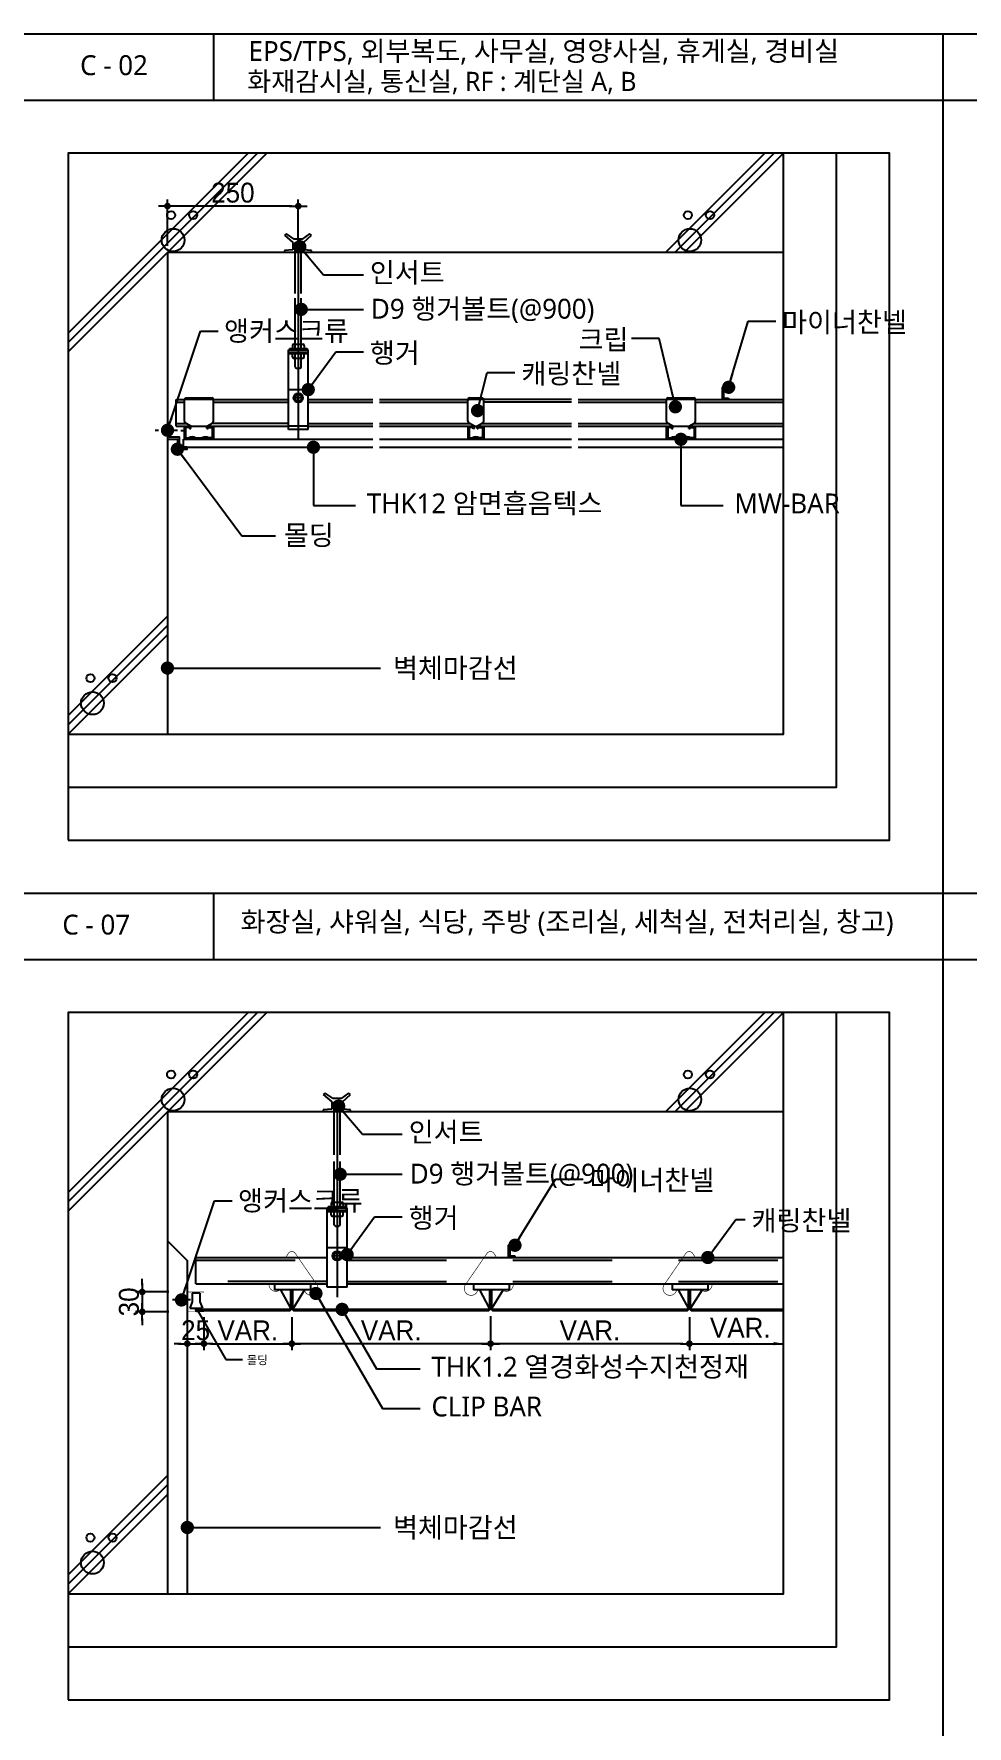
# Model space of a CAD drawing. Header units: millimetres. Extents: x 14892468 to 15300900, y -3565850 to -3401345.
# Drawn here: x 15145035 to 15146444, y -3410070 to -3407515 of the extents above; entities that cross this region are included whole.
import ezdxf
from ezdxf.enums import TextEntityAlignment as Align

# ---------------------------------------------------------------- set-up
doc = ezdxf.new("R2010")
doc.units = ezdxf.units.MM
doc.header["$LTSCALE"] = 100
doc.header["$MEASUREMENT"] = 0
doc.header["$PDSIZE"] = -10
for name, pattern in [('CEN', [62, 60, -1, 0, -1]), ('HID', [2.5, 1.5, -1]), ('HS1', [2.5, 1.5, -1])]:
    doc.linetypes.add(name, pattern=pattern)
doc.layers.get('0').update_dxf_attribs({"linetype": 'CONTINUOUS'})
doc.layers.get('Defpoints').update_dxf_attribs({"color": 171, "linetype": 'CONTINUOUS'})
for name, color, linetype in [('8HAT', 8, 'CONTINUOUS'), ('A-CEIL', 8, 'CONTINUOUS'), ('A-DIM', 7, 'CONTINUOUS'), ('A-ELE', 4, 'CONTINUOUS'), ('A-ETC-7', 7, 'CONTINUOUS'), ('A-HID-8', 8, 'HID'), ('A-SYM-LEAD', 4, 'CONTINUOUS'), ('A-TEXT-NOTE', 7, 'CONTINUOUS'), ('CEN', 1, 'CEN'), ('CHART', 7, 'CONTINUOUS'), ('DIM', 7, 'CONTINUOUS'), ('FIN6', 6, 'CONTINUOUS'), ('LED', 7, 'CONTINUOUS'), ('TEXT(MIN)', 7, 'CONTINUOUS'), ('TEXT-기입', 6, 'CONTINUOUS')]:
    doc.layers.add(name, color=color, linetype=linetype)
doc.styles.add('ARIAL', font='arial.ttf')
doc.styles.add('CGS', font='cgse', dxfattribs={"bigfont": 'cgs'})
doc.styles.add('Gdim', font='')
doc.styles.add('Gtx', font='')
doc.styles.add('나눔바른고딕', font='NanumBarunGothic.ttf')
doc.styles.add('돋움', font='')
doc.styles.get('Gdim').set_extended_font_data('Dotum')
doc.styles.get('Gtx').set_extended_font_data('Dotum')
doc.styles.get('돋움').set_extended_font_data('Dotum')
doc.dimstyles.new('CJA', dxfattribs={"dimscale": 50, "dimtxt": 3, "dimasz": 1.2, "dimexe": 2, "dimexo": 3, "dimgap": 1, "dimtad": 1, "dimdec": 0, "dimdsep": 46, "dimtxsty": 'ARIAL', "dimblk": 'CJDOT', "dimcen": 1, "dimclrd": 7, "dimclre": 7, "dimclrt": 3, "dimadec": 0, "dimazin": 0, "dimtfac": 1, "dimtdec": 0, "dimtix": 1, "dimtofl": 0, "dimtmove": 2, "dimatfit": 3, "dimldrblk": 'CJDOT', "dimfxl": 1, "dimtolj": 1, "dimlwd": -1, "dimlwe": -1, "dimarcsym": 0})
doc.dimstyles.new('NDIM 1200', dxfattribs={"dimscale": 500, "dimtxt": 3, "dimasz": 1, "dimexe": 2, "dimexo": 2, "dimgap": 1, "dimtad": 1, "dimdec": 0, "dimdsep": 46, "dimtxsty": 'CGS', "dimblk": 'DOT0', "dimcen": 1, "dimdle": 8, "dimclrd": 2, "dimclre": 2, "dimclrt": 2, "dimadec": 0, "dimazin": 0, "dimtfac": 1, "dimtdec": 0, "dimtix": 1, "dimtmove": 2, "dimatfit": 3, "dimldrblk": 'DOT0', "dimfxl": 1, "dimtolj": 1, "dimtzin": 0, "dimlwd": -1, "dimlwe": -1, "dimarcsym": 0})

# ---------------------------------------------------------------- blocks, each defined once
blk = doc.blocks.new('DOT0')
blk.add_line((-3, 0), (3, 0))
at = {"color": 6}
blk.add_circle((0, 0), 0.75, dxfattribs=at)
blk = doc.blocks.new('NEIL')
at = {"layer": 'A-ELE'}
for p, q in [((0.4, 0), (0, 0)), ((2.8, 0), (0.8, 0)), ((3.2, 0), (3.6, 0))]:
    blk.add_line(p, q, dxfattribs=at)
blk = doc.blocks.new('CJDOT')
blk.add_line((-1.33, 0), (1.33, 0))
at = {"const_width": 0.5}
blk.add_lwpolyline([(-0.25, 0, 1), (0.25, 0, 1)], format="xyb", close=True, dxfattribs=at)
blk = doc.blocks.new('*D38')
at = {"layer": 'Defpoints', "color": 0, "transparency": 16777216}
for p in [(15145236.9, -3407775.2), (15145236.9, -3407845.2), (15145434.4, -3407845.2)]:
    blk.add_point(p, dxfattribs=at)
at = {"layer": 'DIM', "color": 7, "transparency": 16777216}
for p, q in [((15145236.9, -3407835.2), (15145236.9, -3407765.2)), ((15145424.4, -3407775.2), (15145246.9, -3407775.2)), ((15145434.4, -3407835.2), (15145434.4, -3407765.2))]:
    blk.add_line(p, q, dxfattribs=at)
at = {"layer": 'DIM', "color": 7, "transparency": 16777216, "xscale": 10, "yscale": 10, "zscale": 10, "rotation": 180}
blk.add_blockref('CJDOT', (15145236.9, -3407775.2), dxfattribs=at)
at = {"layer": 'DIM', "color": 7, "transparency": 16777216, "xscale": 10, "yscale": 10, "zscale": 10}
blk.add_blockref('CJDOT', (15145434.4, -3407775.2), dxfattribs=at)
at = {"layer": 'DIM', "color": 3, "transparency": 16777216, "insert": (15145335.7, -3407755.1), "char_height": 30, "attachment_point": 5, "style": '돋움'}
blk.add_mtext('\\A1;250', dxfattribs=at)
blk = doc.blocks.new('*D42')
at = {"layer": 'Defpoints', "color": 0, "transparency": 16777216}
for p in [(15145266.9, -3409442.7), (15145291.9, -3409442.7), (15145291.9, -3409492.7)]:
    blk.add_point(p, dxfattribs=at)
at = {"layer": 'DIM', "color": 7, "transparency": 16777216}
for p, q in [((15145266.9, -3409452.7), (15145266.9, -3409502.7)), ((15145291.9, -3409452.7), (15145291.9, -3409502.7)), ((15145256.9, -3409492.7), (15145246.9, -3409492.7)), ((15145266.9, -3409492.7), (15145291.9, -3409492.7)), ((15145301.9, -3409492.7), (15145311.9, -3409492.7))]:
    blk.add_line(p, q, dxfattribs=at)
at = {"layer": 'DIM', "color": 7, "transparency": 16777216, "xscale": 10, "yscale": 10, "zscale": 10}
blk.add_blockref('CJDOT', (15145266.9, -3409492.7), dxfattribs=at)
at = {"layer": 'DIM', "color": 7, "transparency": 16777216, "xscale": 10, "yscale": 10, "zscale": 10, "rotation": 180}
blk.add_blockref('CJDOT', (15145291.9, -3409492.7), dxfattribs=at)
at = {"layer": 'DIM', "color": 3, "transparency": 16777216, "insert": (15145279.4, -3409472.6), "char_height": 30, "attachment_point": 5, "style": '돋움'}
blk.add_mtext('\\A1;25', dxfattribs=at)
blk = doc.blocks.new('*D43')
at = {"layer": 'Defpoints', "color": 0, "transparency": 16777216}
for p in [(15145291.9, -3409442.7), (15145424.6, -3409442.7), (15145424.6, -3409492.7)]:
    blk.add_point(p, dxfattribs=at)
at = {"layer": 'DIM', "color": 7, "transparency": 16777216}
for p, q in [((15145291.9, -3409452.7), (15145291.9, -3409502.7)), ((15145424.6, -3409452.7), (15145424.6, -3409502.7)), ((15145301.9, -3409492.7), (15145414.6, -3409492.7))]:
    blk.add_line(p, q, dxfattribs=at)
at = {"layer": 'DIM', "color": 7, "transparency": 16777216, "xscale": 10, "yscale": 10, "zscale": 10, "rotation": 180}
blk.add_blockref('CJDOT', (15145291.9, -3409492.7), dxfattribs=at)
at = {"layer": 'DIM', "color": 7, "transparency": 16777216, "xscale": 10, "yscale": 10, "zscale": 10}
blk.add_blockref('CJDOT', (15145424.6, -3409492.7), dxfattribs=at)
at = {"layer": 'DIM', "color": 3, "transparency": 16777216, "insert": (15145358.2, -3409472.6), "char_height": 30, "attachment_point": 5, "style": '돋움'}
blk.add_mtext('\\A1;VAR.', dxfattribs=at)
blk = doc.blocks.new('*D44')
at = {"layer": 'Defpoints', "color": 0, "transparency": 16777216}
for p in [(15145248.9, -3409414.6), (15145198.9, -3409444.6), (15145248.9, -3409444.6)]:
    blk.add_point(p, dxfattribs=at)
at = {"layer": 'DIM', "color": 7, "transparency": 16777216}
for p, q in [((15145238.9, -3409414.6), (15145188.9, -3409414.6)), ((15145198.9, -3409404.6), (15145198.9, -3409394.6)), ((15145198.9, -3409414.6), (15145198.9, -3409444.6)), ((15145238.9, -3409444.6), (15145188.9, -3409444.6)), ((15145198.9, -3409454.6), (15145198.9, -3409464.6))]:
    blk.add_line(p, q, dxfattribs=at)
at = {"layer": 'DIM', "color": 7, "transparency": 16777216, "xscale": 10, "yscale": 10, "zscale": 10}
for p, rotation in [((15145198.9, -3409414.6), 270), ((15145198.9, -3409444.6), 90)]:
    blk.add_blockref('CJDOT', p, dxfattribs=dict(at, rotation=rotation))
at = {"layer": 'DIM', "color": 3, "transparency": 16777216, "insert": (15145178.9, -3409429.6), "char_height": 30, "attachment_point": 5, "rotation": 90, "style": '돋움'}
blk.add_mtext('\\A1;30', dxfattribs=at)
blk = doc.blocks.new('*D45')
at = {"layer": 'Defpoints', "color": 0, "transparency": 16777216}
for p in [(15145724.6, -3409442.7), (15146024.6, -3409442.7), (15145724.6, -3409492.7)]:
    blk.add_point(p, dxfattribs=at)
at = {"layer": 'DIM', "color": 7, "transparency": 16777216}
for p, q in [((15145724.6, -3409452.7), (15145724.6, -3409502.7)), ((15146024.6, -3409452.7), (15146024.6, -3409502.7)), ((15146014.6, -3409492.7), (15145734.6, -3409492.7))]:
    blk.add_line(p, q, dxfattribs=at)
at = {"layer": 'DIM', "color": 7, "transparency": 16777216, "xscale": 10, "yscale": 10, "zscale": 10, "rotation": 180}
blk.add_blockref('CJDOT', (15145724.6, -3409492.7), dxfattribs=at)
at = {"layer": 'DIM', "color": 7, "transparency": 16777216, "xscale": 10, "yscale": 10, "zscale": 10}
blk.add_blockref('CJDOT', (15146024.6, -3409492.7), dxfattribs=at)
at = {"layer": 'DIM', "color": 3, "transparency": 16777216, "insert": (15145874.6, -3409472.6), "char_height": 30, "attachment_point": 5, "style": '돋움'}
blk.add_mtext('\\A1;VAR.', dxfattribs=at)
blk = doc.blocks.new('*D46')
at = {"layer": 'Defpoints', "color": 0, "transparency": 16777216}
for p in [(15145424.6, -3409442.7), (15145724.6, -3409442.7), (15145424.6, -3409492.7)]:
    blk.add_point(p, dxfattribs=at)
at = {"layer": 'DIM', "color": 7, "transparency": 16777216}
for p, q in [((15145424.6, -3409452.7), (15145424.6, -3409502.7)), ((15145724.6, -3409452.7), (15145724.6, -3409502.7)), ((15145714.6, -3409492.7), (15145434.6, -3409492.7))]:
    blk.add_line(p, q, dxfattribs=at)
at = {"layer": 'DIM', "color": 7, "transparency": 16777216, "xscale": 10, "yscale": 10, "zscale": 10, "rotation": 180}
blk.add_blockref('CJDOT', (15145424.6, -3409492.7), dxfattribs=at)
at = {"layer": 'DIM', "color": 7, "transparency": 16777216, "xscale": 10, "yscale": 10, "zscale": 10}
blk.add_blockref('CJDOT', (15145724.6, -3409492.7), dxfattribs=at)
at = {"layer": 'DIM', "color": 3, "transparency": 16777216, "insert": (15145574.6, -3409472.6), "char_height": 30, "attachment_point": 5, "style": '돋움'}
blk.add_mtext('\\A1;VAR.', dxfattribs=at)

msp = doc.modelspace()

# ---------------------------------------------------------------- linework, layer by layer
at = {"ltscale": 0.1}
msp.add_line((15145461, -3409416.9), (15145561.3, -3409590.7), dxfattribs=at)
at = {"color": 2, "ltscale": 0.1}
for points in [[(15146166.9, -3407845.2), (15145236.9, -3407845.2), (15145236.9, -3408572.7)], [(15146166.9, -3409142.7), (15145236.9, -3409142.7), (15145236.9, -3409870.2)]]:
    msp.add_lwpolyline(points, dxfattribs=at)
at = {"layer": '8HAT'}
for p, q in [((15145086.9, -3407981), (15145372.8, -3407695.2)), ((15145086.9, -3407966.9), (15145358.6, -3407695.2)), ((15145086.9, -3407995.2), (15145386.9, -3407695.2)), ((15145988.6, -3407845.2), (15146138.6, -3407695.2)), ((15146002.8, -3407845.2), (15146152.8, -3407695.2)), ((15146016.9, -3407845.2), (15146166.9, -3407695.2)), ((15145086.9, -3408544.4), (15145236.9, -3408394.4)), ((15145086.9, -3408558.5), (15145236.9, -3408408.5)), ((15145086.9, -3408572.7), (15145236.9, -3408422.7)), ((15145086.9, -3409278.5), (15145372.8, -3408992.7)), ((15145086.9, -3409264.4), (15145358.6, -3408992.7)), ((15145086.9, -3409292.7), (15145386.9, -3408992.7)), ((15145988.6, -3409142.7), (15146138.6, -3408992.7)), ((15146002.8, -3409142.7), (15146152.8, -3408992.7)), ((15146016.9, -3409142.7), (15146166.9, -3408992.7)), ((15145086.9, -3409841.9), (15145236.9, -3409691.9)), ((15145086.9, -3409856), (15145236.9, -3409706)), ((15145086.9, -3409870.2), (15145236.9, -3409720.2))]:
    msp.add_line(p, q, dxfattribs=at)
for centre, radius in [((15145242.4, -3407788.8), 6.15), ((15145275.8, -3407788.8), 6.15), ((15146022.4, -3407788.8), 6.15), ((15146055.8, -3407788.8), 6.15), ((15145245.4, -3407826.5, 0), 17.1), ((15146025.4, -3407826.5, 0), 17.1), ((15145120.7, -3408488), 6.15), ((15145154.1, -3408488), 6.15), ((15145123.7, -3408525.8, 0), 17.1), ((15145242.4, -3409086.3), 6.15), ((15145275.8, -3409086.3), 6.15), ((15146022.4, -3409086.3), 6.15), ((15146055.8, -3409086.3), 6.15), ((15145245.4, -3409124, 0), 17.1), ((15146025.4, -3409124, 0), 17.1), ((15145120.7, -3409785.5), 6.15), ((15145154.1, -3409785.5), 6.15), ((15145123.7, -3409823.3, 0), 17.1)]:
    msp.add_circle(centre, radius, dxfattribs=at)
at = {"layer": 'A-CEIL'}
for p, q in [((15145416.4, -3407817.2), (15145413.4, -3407819.2)), ((15145413.4, -3407819.2), (15145426.4, -3407830.2)), ((15145428.4, -3407825.2), (15145416.4, -3407817.2)), ((15145426.4, -3407830.2), (15145426.4, -3407841.2)), ((15145440.4, -3407825.2), (15145428.4, -3407825.2)), ((15145429.9, -3407907.1), (15145429.9, -3407830.2)), ((15145429.9, -3407845.2), (15145429.9, -3407830.2)), ((15145429.9, -3407830.2), (15145438.9, -3407830.2)), ((15145438.9, -3407907.1), (15145438.9, -3407830.2)), ((15145438.9, -3407830.2), (15145438.9, -3407845.2)), ((15145451.4, -3407817.2), (15145440.4, -3407825.2)), ((15145442.4, -3407841.2), (15145442.4, -3407830.2)), ((15145454.4, -3407819.2), (15145451.4, -3407817.2)), ((15145426.4, -3407841.2), (15145413.4, -3407842.2)), ((15145413.4, -3407842.2), (15145413.4, -3407845.2)), ((15145454.4, -3407842.2), (15145442.4, -3407841.2)), ((15145454.4, -3407845.2), (15145454.4, -3407842.2)), ((15145429.9, -3407992.3), (15145429.9, -3407914.1)), ((15145438.9, -3407992.3), (15145438.9, -3407914.1)), ((15145425.4, -3407985.8), (15145425.4, -3407990.3)), ((15145427.4, -3407983.8), (15145441.4, -3407983.8)), ((15145443.4, -3407985.8), (15145443.4, -3407990.3)), ((15145419.4, -3408112.3), (15145419.4, -3407992.3)), ((15145419.4, -3407992.3), (15145449.4, -3407992.3)), ((15145449.4, -3407996.3), (15145419.4, -3407996.3)), ((15145420.9, -3407990.3), (15145447.9, -3407990.3)), ((15145420.9, -3407990.3), (15145420.9, -3407992.3)), ((15145420.9, -3407998.3), (15145420.9, -3407996.3)), ((15145447.9, -3407998.3), (15145420.9, -3407998.3)), ((15145425.4, -3408002.8), (15145425.4, -3407998.3)), ((15145427.4, -3408004.8), (15145441.4, -3408004.8)), ((15145429.9, -3408017.8), (15145429.9, -3407996.3)), ((15145438.9, -3408017.8), (15145438.9, -3407996.3)), ((15145443.4, -3408002.8), (15145443.4, -3407998.3)), ((15145447.9, -3407990.3), (15145447.9, -3407992.3)), ((15145447.9, -3407998.3), (15145447.9, -3407996.3)), ((15145449.4, -3408112.3), (15145449.4, -3407992.3)), ((15145431.9, -3408019.8), (15145436.9, -3408019.8)), ((15145419.4, -3408052.3), (15145449.4, -3408052.3)), ((15145434.4, -3408071.8), (15145434.4, -3408057.8)), ((15146073.9, -3408048.8), (15146083.9, -3408048.8)), ((15146073.9, -3408048.8), (15146073.9, -3408067.3)), ((15146075.9, -3408050.8), (15146083.9, -3408050.8)), ((15146075.9, -3408050.8), (15146075.9, -3408065.3)), ((15146083.9, -3408050.8), (15146083.9, -3408048.8)), ((15145249.9, -3408107.3), (15145249.9, -3408067.3)), ((15145249.9, -3408067.3), (15145262.4, -3408067.3)), ((15145262.4, -3408100.1), (15145262.4, -3408067.3)), ((15145264.9, -3408064.8), (15145303.9, -3408064.8)), ((15145306.4, -3408100.1), (15145306.4, -3408067.3)), ((15145306.4, -3408067.3), (15145419.4, -3408067.3)), ((15145441.4, -3408064.8), (15145427.4, -3408064.8)), ((15145449.4, -3408067.3), (15145546.9, -3408067.3)), ((15145556.9, -3408067.3), (15145692.2, -3408067.3)), ((15145690.2, -3408100.1), (15145690.2, -3408067.3)), ((15145692.2, -3408064.8), (15145711.7, -3408064.8)), ((15145846.9, -3408067.3), (15145711.7, -3408067.3)), ((15145714.2, -3408100.1), (15145714.2, -3408067.3)), ((15145856.9, -3408067.3), (15145989.9, -3408067.3)), ((15145989.9, -3408100.1), (15145989.9, -3408067.3)), ((15145992.4, -3408064.8), (15146031.4, -3408064.8)), ((15146033.9, -3408100.1), (15146033.9, -3408067.3)), ((15146033.9, -3408067.3), (15146166.9, -3408067.3)), ((15146075.9, -3408065.3), (15146083.9, -3408065.3)), ((15146083.9, -3408065.3), (15146083.9, -3408067.3)), ((15145249.9, -3408107.3), (15145419.4, -3408107.3)), ((15145262.4, -3408127.3), (15145262.4, -3408107.3)), ((15145272.4, -3408107.3), (15145263.7, -3408102.2)), ((15145269.4, -3408109.3), (15145264.4, -3408109.3)), ((15145264.4, -3408109.3), (15145264.4, -3408125.3)), ((15145269.4, -3408109.3), (15145270.6, -3408110.8)), ((15145270.6, -3408110.8), (15145272.4, -3408110.8)), ((15145272.4, -3408110.8), (15145272.4, -3408107.3)), ((15145296.4, -3408107.3), (15145305.2, -3408102.2)), ((15145296.4, -3408110.8), (15145296.4, -3408107.3)), ((15145296.4, -3408110.8), (15145298.3, -3408110.8)), ((15145299.4, -3408109.3), (15145298.3, -3408110.8)), ((15145299.4, -3408109.3), (15145304.4, -3408109.3)), ((15145304.4, -3408109.3), (15145304.4, -3408125.3)), ((15145306.4, -3408107.3), (15145306.4, -3408127.3)), ((15145449.4, -3408112.3), (15145419.4, -3408112.3)), ((15145449.4, -3408107.3), (15145546.9, -3408107.3)), ((15145556.9, -3408107.3), (15145846.9, -3408107.3)), ((15145690.2, -3408107.3), (15145690.2, -3408127.3)), ((15145700.2, -3408107.3), (15145691.4, -3408102.2)), ((15145697.2, -3408109.3), (15145692.2, -3408109.3)), ((15145692.2, -3408109.3), (15145692.2, -3408125.3)), ((15145697.2, -3408109.3), (15145698.3, -3408110.8)), ((15145700.2, -3408110.8), (15145698.3, -3408110.8)), ((15145700.2, -3408110.8), (15145700.2, -3408107.3)), ((15145704.2, -3408107.3), (15145712.9, -3408102.2)), ((15145704.2, -3408110.8), (15145704.2, -3408107.3)), ((15145704.2, -3408110.8), (15145706.1, -3408110.8)), ((15145707.2, -3408109.3), (15145706.1, -3408110.8)), ((15145707.2, -3408109.3), (15145712.2, -3408109.3)), ((15145712.2, -3408109.3), (15145712.2, -3408125.3)), ((15145714.2, -3408107.3), (15145714.2, -3408127.3)), ((15145856.9, -3408107.3), (15146166.9, -3408107.3)), ((15145989.9, -3408127.3), (15145989.9, -3408107.3)), ((15145999.9, -3408107.3), (15145991.2, -3408102.2)), ((15145996.9, -3408109.3), (15145991.9, -3408109.3)), ((15145991.9, -3408109.3), (15145991.9, -3408125.3)), ((15145996.9, -3408109.3), (15145998.1, -3408110.8)), ((15145998.1, -3408110.8), (15145999.9, -3408110.8)), ((15145999.9, -3408110.8), (15145999.9, -3408107.3)), ((15146023.9, -3408107.3), (15146032.7, -3408102.2)), ((15146023.9, -3408110.8), (15146023.9, -3408107.3)), ((15146023.9, -3408110.8), (15146025.8, -3408110.8)), ((15146026.9, -3408109.3), (15146025.8, -3408110.8)), ((15146026.9, -3408109.3), (15146031.9, -3408109.3)), ((15146031.9, -3408109.3), (15146031.9, -3408125.3)), ((15146033.9, -3408127.3), (15146033.9, -3408107.3)), ((15145260.9, -3408139.3), (15145260.9, -3408127.3)), ((15145260.9, -3408127.3), (15145546.9, -3408127.3)), ((15145260.9, -3408139.3), (15145546.9, -3408139.3)), ((15145264.4, -3408125.3), (15145269.4, -3408125.3)), ((15145279.4, -3408125.3), (15145289.4, -3408125.3)), ((15145304.4, -3408125.3), (15145299.4, -3408125.3)), ((15145556.9, -3408127.3), (15145846.9, -3408127.3)), ((15145556.9, -3408139.3), (15145846.9, -3408139.3)), ((15145692.2, -3408125.3), (15145697.2, -3408125.3)), ((15145712.2, -3408125.3), (15145707.2, -3408125.3)), ((15145856.9, -3408127.3), (15146166.9, -3408127.3)), ((15145856.9, -3408139.3), (15146166.9, -3408139.3)), ((15145991.9, -3408125.3), (15145996.9, -3408125.3)), ((15146006.9, -3408125.3), (15146016.9, -3408125.3)), ((15146031.9, -3408125.3), (15146026.9, -3408125.3)), ((15145475.1, -3409114.7), (15145472.1, -3409116.7)), ((15145472.1, -3409116.7), (15145485.1, -3409127.7)), ((15145487.1, -3409122.7), (15145475.1, -3409114.7)), ((15145485.1, -3409127.7), (15145485.1, -3409138.7)), ((15145499.1, -3409122.7), (15145487.1, -3409122.7)), ((15145488.6, -3409142.7), (15145488.6, -3409127.7)), ((15145488.6, -3409127.7), (15145497.6, -3409127.7)), ((15145497.6, -3409127.7), (15145497.6, -3409142.7)), ((15145510.1, -3409114.7), (15145499.1, -3409122.7)), ((15145501.1, -3409138.7), (15145501.1, -3409127.7)), ((15145513.1, -3409116.7), (15145510.1, -3409114.7)), ((15145485.1, -3409138.7), (15145472.1, -3409139.7)), ((15145472.1, -3409139.7), (15145472.1, -3409142.7)), ((15145488.6, -3409207.5), (15145488.6, -3409142.7)), ((15145497.6, -3409207.5), (15145497.6, -3409142.7)), ((15145513.1, -3409139.7), (15145501.1, -3409138.7)), ((15145513.1, -3409142.7), (15145513.1, -3409139.7)), ((15145488.6, -3409287.6), (15145488.6, -3409217.5)), ((15145497.6, -3409287.6), (15145497.6, -3409217.5)), ((15145478.1, -3409407.6), (15145478.1, -3409287.6)), ((15145478.1, -3409287.6), (15145508.1, -3409287.6)), ((15145479.6, -3409285.6), (15145479.6, -3409287.6)), ((15145479.6, -3409285.6), (15145506.6, -3409285.6)), ((15145484.1, -3409281.1), (15145484.1, -3409285.6)), ((15145486.1, -3409279.1), (15145500.1, -3409279.1)), ((15145502.1, -3409281.1), (15145502.1, -3409285.6)), ((15145506.6, -3409285.6), (15145506.6, -3409287.6)), ((15145508.1, -3409407.6), (15145508.1, -3409287.6)), ((15145508.1, -3409291.6), (15145478.1, -3409291.6)), ((15145479.6, -3409293.6), (15145479.6, -3409291.6)), ((15145506.6, -3409293.6), (15145479.6, -3409293.6)), ((15145484.1, -3409298.1), (15145484.1, -3409293.6)), ((15145486.1, -3409300.1), (15145500.1, -3409300.1)), ((15145488.6, -3409313.1), (15145488.6, -3409291.6)), ((15145490.6, -3409315.1), (15145495.6, -3409315.1)), ((15145497.6, -3409313.1), (15145497.6, -3409291.6)), ((15145502.1, -3409298.1), (15145502.1, -3409293.6)), ((15145506.6, -3409293.6), (15145506.6, -3409291.6)), ((15145279.9, -3409402.6), (15145279.9, -3409362.6)), ((15145279.9, -3409362.6), (15145478.1, -3409362.6)), ((15145478.1, -3409347.6), (15145508.1, -3409347.6)), ((15145500.1, -3409360.1), (15145486.1, -3409360.1)), ((15145500.1, -3409360.1), (15145486.1, -3409360.1)), ((15145493.1, -3409367.1), (15145493.1, -3409353.1)), ((15145493.1, -3409367.1), (15145493.1, -3409353.1)), ((15145508.1, -3409362.6), (15146166.9, -3409362.6)), ((15145751.4, -3409344.1), (15145761.4, -3409344.1)), ((15145761.4, -3409346.1), (15145761.4, -3409344.1)), ((15145279.9, -3409402.6), (15145478.1, -3409402.6)), ((15145398.7, -3409402.6), (15145398.7, -3409411.6)), ((15145452.7, -3409411.6), (15145398.7, -3409411.6)), ((15145407.7, -3409411.6), (15145422.7, -3409439.3)), ((15145443.7, -3409411.6), (15145426.5, -3409439.4)), ((15145452.7, -3409402.6), (15145452.7, -3409411.6)), ((15145508.1, -3409407.6), (15145478.1, -3409407.6)), ((15145508.1, -3409402.6), (15146166.9, -3409402.6)), ((15145698.7, -3409402.6), (15145698.7, -3409411.6)), ((15145752.7, -3409411.6), (15145698.7, -3409411.6)), ((15145707.7, -3409411.6), (15145722.7, -3409439.3)), ((15145743.7, -3409411.6), (15145726.3, -3409439.2)), ((15145752.7, -3409402.6), (15145752.7, -3409411.6)), ((15145998.7, -3409402.6), (15145998.7, -3409411.6)), ((15146052.7, -3409411.6), (15145998.7, -3409411.6)), ((15146007.7, -3409411.6), (15146022.7, -3409439.3)), ((15146043.7, -3409411.6), (15146026.3, -3409439.2)), ((15146052.7, -3409402.6), (15146052.7, -3409411.6)), ((15145271.7, -3409426.7), (15145244.6, -3409426.7))]:
    msp.add_line(p, q, dxfattribs=at)
at = {"layer": 'A-CEIL', "linetype": 'HS1'}
for p, q in [((15145286, -3409416.3), (15145274.3, -3409416.3)), ((15145274.3, -3409416.3), (15145274.3, -3409429.4)), ((15145286, -3409416.3), (15145286, -3409429.4)), ((15145274.3, -3409429.4), (15145270.5, -3409438.9)), ((15145270.5, -3409438.9), (15145289.8, -3409438.9)), ((15145286, -3409429.4), (15145289.8, -3409438.9))]:
    msp.add_line(p, q, dxfattribs=at)
at = {"layer": 'A-CEIL'}
for points in [[(15145442.4, -3407830.2), (15145454.4, -3407819.2)], [(15145501.1, -3409127.7), (15145513.1, -3409116.7)], [(15145761.4, -3409362.6), (15145761.4, -3409360.6), (15145753.4, -3409360.6), (15145753.4, -3409360.6), (15145761.4, -3409360.6), (15145761.4, -3409362.6), (15145751.4, -3409362.6), (15145751.4, -3409344.1), (15145751.4, -3409344.1), (15145761.4, -3409344.1), (15145761.4, -3409346.1), (15145753.4, -3409346.1), (15145753.4, -3409360.6)], [(15145721.1, -3409440.9), (15145428, -3409440.9), (15145426.3, -3409439.2), (15145426.3, -3409411.6), (15145424.6, -3409411.6), (15145424.6, -3409440), (15145427.3, -3409442.7), (15145721.9, -3409442.7)], [(15145721.9, -3409442.7), (15145724.6, -3409440), (15145724.6, -3409411.6), (15145722.8, -3409411.6), (15145722.8, -3409439.2), (15145721.1, -3409440.9)], [(15146021.9, -3409442.7), (15146024.6, -3409440), (15146024.6, -3409411.6), (15146022.8, -3409411.6), (15146022.8, -3409439.2), (15146021.1, -3409440.9), (15145728, -3409440.9), (15145726.3, -3409439.2), (15145726.3, -3409411.6), (15145724.6, -3409411.6), (15145724.6, -3409440), (15145727.3, -3409442.7), (15146021.9, -3409442.7)], [(15146024.6, -3409411.6), (15146024.6, -3409440), (15146027.3, -3409442.7), (15146166.9, -3409442.7)], [(15146166.9, -3409440.9), (15146028, -3409440.9), (15146026.3, -3409439.2), (15146026.3, -3409411.6), (15146024.6, -3409411.6)]]:
    msp.add_lwpolyline(points, dxfattribs=at)
for points in [[(15145254.9, -3408139.3), (15145254.9, -3408124.3), (15145239.9, -3408124.3), (15145239.9, -3408102.3), (15145236.9, -3408102.3), (15145236.9, -3408127.3), (15145251.9, -3408127.3), (15145251.9, -3408142.3), (15145266.9, -3408142.3), (15145266.9, -3408139.3)], [(15145280, -3409442.7), (15145421.9, -3409442.7), (15145424.6, -3409440), (15145424.6, -3409411.6), (15145422.8, -3409411.6), (15145422.8, -3409439.2), (15145421.1, -3409440.9), (15145280, -3409440.9)]]:
    msp.add_lwpolyline(points, close=True, dxfattribs=at)
at = {"layer": 'A-CEIL', "const_width": 0.9}
for points in [[(15145415.5, -3409362.6), (15145419.4, -3409356.5, -0.535273), (15145429.9, -3409356.4), (15145461.7, -3409402.6, -1.28331), (15145443.7, -3409411.6)], [(15145733.6, -3409362.6), (15145729.7, -3409356.5, 0.535273), (15145719.2, -3409356.4), (15145687.4, -3409402.6, 1.28331), (15145705.4, -3409411.6)], [(15146033.6, -3409362.6), (15146029.7, -3409356.5, 0.535273), (15146019.2, -3409356.4), (15145987.4, -3409402.6, 1.28331), (15146005.4, -3409411.6)], [(15145406.8, -3409411.6, -0.641779), (15145390.2, -3409402.6)], [(15145742.3, -3409411.6, 0.641779), (15145758.9, -3409402.6)], [(15146042.3, -3409411.6, 0.641779), (15146058.9, -3409402.6)]]:
    msp.add_lwpolyline(points, format="xyb", dxfattribs=at)
msp.add_lwpolyline([(15145291.9, -3409414.6), (15145266.9, -3409414.6), (15145266.9, -3409444.6), (15145291.9, -3409444.6)], dxfattribs=at)
at = {"layer": 'A-CEIL'}
for centre, radius in [((15145434.4, -3408064.8), 7), ((15145434.4, -3408064.8), 5), ((15145493.1, -3409360.1), 7), ((15145493.1, -3409360.1), 7), ((15145493.1, -3409360.1), 5), ((15145493.1, -3409360.1), 5)]:
    msp.add_circle(centre, radius, dxfattribs=at)
for centre, radius, start, end in [((15145427.4, -3407985.8), 2, 90, 180), ((15145441.4, -3407985.8), 2, 0, 90), ((15145427.4, -3408002.8), 2, 180, 270), ((15145441.4, -3408002.8), 2, 270, 0), ((15145431.9, -3408017.8), 2, 180, 270), ((15145436.9, -3408017.8), 2, 270, 0), ((15145264.9, -3408067.3), 2.5, 90, 180), ((15145303.9, -3408067.3), 2.5, 0, 90), ((15145692.7, -3408067.3), 2.5, 90, 180), ((15145711.7, -3408067.3), 2.5, 0, 90), ((15145992.4, -3408067.3), 2.5, 90, 180), ((15146031.4, -3408067.3), 2.5, 0, 90), ((15145264.9, -3408100.1), 2.5, 180, 240), ((15145303.9, -3408100.1), 2.5, 300, 0), ((15145692.7, -3408100.1), 2.5, 180, 240), ((15145711.7, -3408100.1), 2.5, 300, 0), ((15145992.4, -3408100.1), 2.5, 180, 240), ((15146031.4, -3408100.1), 2.5, 300, 0), ((15145274.4, -3408132.9), 9.08, 56.6015, 123.3985), ((15145274.4, -3408132.9), 7.08, 52.0209, 127.9791), ((15145294.4, -3408132.9), 9.08, 56.6015, 123.3985), ((15145294.4, -3408132.9), 7.08, 52.0209, 127.9791), ((15145702.2, -3408132.9), 9.08, 56.6015, 123.3985), ((15145702.2, -3408132.9), 7.08, 52.0209, 127.9791), ((15146001.9, -3408132.9), 9.08, 56.6015, 123.3985), ((15146001.9, -3408132.9), 7.08, 52.0209, 127.9791), ((15146021.9, -3408132.9), 9.08, 56.6015, 123.3985), ((15146021.9, -3408132.9), 7.08, 52.0209, 127.9791), ((15145486.1, -3409281.1), 2, 90, 180), ((15145500.1, -3409281.1), 2, 0, 90), ((15145486.1, -3409298.1), 2, 180, 270), ((15145490.6, -3409313.1), 2, 180, 270), ((15145495.6, -3409313.1), 2, 270, 0), ((15145500.1, -3409298.1), 2, 270, 0)]:
    msp.add_arc(centre, radius, start, end, dxfattribs=at)
at = {"layer": 'A-DIM', "color": 1}
msp.add_line((15145724.6, -3409451.2), (15145724.6, -3409499.5), dxfattribs=at)
at = {"layer": 'A-HID-8'}
for p, q in [((15145249.9, -3408071.3), (15145262.4, -3408071.3)), ((15145306.4, -3408067.3), (15145262.4, -3408067.3)), ((15145306.4, -3408071.3), (15145419.4, -3408071.3)), ((15145449.4, -3408071.3), (15145546.9, -3408071.3)), ((15145556.9, -3408071.3), (15145690.2, -3408071.3)), ((15145714.2, -3408067.3), (15145692.2, -3408067.3)), ((15145846.9, -3408071.3), (15145713.7, -3408071.3)), ((15145856.9, -3408071.3), (15145989.9, -3408071.3)), ((15146033.9, -3408067.3), (15145989.9, -3408067.3)), ((15146033.9, -3408071.3), (15146166.9, -3408071.3)), ((15145249.9, -3408103.3), (15145265.5, -3408103.3)), ((15145419.4, -3408103.3), (15145303.4, -3408103.3)), ((15145449.4, -3408107.3), (15145419.4, -3408107.3)), ((15145449.4, -3408103.3), (15145546.9, -3408103.3)), ((15145556.9, -3408103.3), (15145693.3, -3408103.3)), ((15145711.1, -3408103.3), (15145846.9, -3408103.3)), ((15145856.9, -3408103.3), (15145993, -3408103.3)), ((15146030.9, -3408103.3), (15146166.9, -3408103.3)), ((15145279.9, -3409366.6), (15145478.1, -3409366.6)), ((15145508.1, -3409366.6), (15146166.9, -3409366.6)), ((15145478.1, -3409398.6), (15145279.9, -3409398.6)), ((15145508.1, -3409398.6), (15146166.9, -3409398.6))]:
    msp.add_line(p, q, dxfattribs=at)
at = {"layer": 'A-SYM-LEAD', "extrusion": (0, 0, -1)}
msp.add_line((15145325.2, -3409516.7), (15145350.2, -3409516.7), dxfattribs=at)
at = {"layer": 'A-SYM-LEAD', "const_width": 3.25}
msp.add_lwpolyline([(15145279.8, -3409441.7, 1), (15145284.1, -3409441.7, 1)], format="xyb", close=True, dxfattribs=at)
at = {"layer": 'A-SYM-LEAD'}
msp.add_lwpolyline([(15145281.9, -3409441.7), (15145325.2, -3409516.7)], dxfattribs=at)
at = {"layer": 'CEN'}
for p, q in [((15145434.4, -3407830.2), (15145434.4, -3408127.3)), ((15145493.1, -3409127.7), (15145493.1, -3409422.7))]:
    msp.add_line(p, q, dxfattribs=at)
at = {"layer": 'CHART', "ltscale": 5}
for p, q in [((15145306.9, -3407615.2), (15145306.9, -3407515.2)), ((15146406.9, -3407515.2), (15146406.9, -3412705.2)), ((15143606.9, -3407615.2), (15150606.9, -3407615.2)), ((15143606.9, -3408812.7), (15150606.9, -3408812.7)), ((15145306.9, -3408912.7), (15145306.9, -3408812.7)), ((15143606.9, -3408912.7), (15150606.9, -3408912.7))]:
    msp.add_line(p, q, dxfattribs=at)
msp.add_lwpolyline([(15150606.9, -3412705.2), (15143606.9, -3412705.2), (15143606.9, -3407515.2), (15150606.9, -3407515.2)], close=True, dxfattribs=at)
at = {"layer": 'Defpoints'}
for points in [[(15145086.9, -3408732.7), (15146326.9, -3408732.7), (15146326.9, -3407695.2), (15145086.9, -3407695.2)], [(15145086.9, -3408652.7), (15146246.9, -3408652.7), (15146246.9, -3407695.2), (15145086.9, -3407695.2)], [(15145086.9, -3408572.7), (15146166.9, -3408572.7), (15146166.9, -3407695.2), (15145086.9, -3407695.2)], [(15145086.9, -3410030.2), (15146326.9, -3410030.2), (15146326.9, -3408992.7), (15145086.9, -3408992.7)], [(15145086.9, -3409950.2), (15146246.9, -3409950.2), (15146246.9, -3408992.7), (15145086.9, -3408992.7)], [(15145086.9, -3409870.2), (15146166.9, -3409870.2), (15146166.9, -3408992.7), (15145086.9, -3408992.7)]]:
    msp.add_lwpolyline(points, close=True, dxfattribs=at)
at = {"layer": 'DIM'}
msp.add_line((15146019.6, -3409492.7), (15146166.9, -3409492.7), dxfattribs=at)
msp.add_lwpolyline([(15146166.9, -3409492.7, 0, 5, 0), (15146151.9, -3409492.7, 0, 0, 0)], format="xyseb", dxfattribs=at)
at = {"layer": 'FIN6', "ltscale": 0.1}
msp.add_lwpolyline([(15145236.9, -3409337.3), (15145266.9, -3409367.3), (15145266.9, -3409870.2)], dxfattribs=at)

# ---------------------------------------------------------------- block references
at = {"layer": 'A-ETC-7', "xscale": 12, "yscale": 12, "zscale": 12}
msp.add_blockref('NEIL', (15145218.5, -3408113.8), dxfattribs=at)

# ---------------------------------------------------------------- texts
at = {"style": '나눔바른고딕'}
for p in [(15145322.4, -3407978.7), (15145343.6, -3409291.7)]:
    msp.add_text('앵커스크류', height=30, dxfattribs=at).set_placement(p)
for p in [(15145542.4, -3407996.8), (15145601, -3409302.7)]:
    msp.add_text('행거', height=30, dxfattribs=at).set_placement(p, align=Align.MIDDLE_LEFT)
at = {"layer": 'A-TEXT-NOTE', "style": 'Gtx'}
msp.add_text('몰딩', height=12.5, dxfattribs=at).set_placement((15145356.8, -3409517.6), align=Align.MIDDLE_LEFT)
at = {"layer": 'DIM', "color": 3, "insert": (15146101.5, -3409468.6), "char_height": 30, "attachment_point": 5, "style": 'Gdim'}
msp.add_mtext('\\A1;VAR.', dxfattribs=at)
at = {"layer": 'TEXT(MIN)', "style": '나눔바른고딕'}
for s, p in [('인서트', (15145542.4, -3407875.6)), ('D9 행거볼트(@900)', (15145544, -3407930.2)), ('마이너찬넬', (15146164.6, -3407950.4)), ('크립', (15145857.5, -3407976.8)), ('캐링찬넬', (15145771.1, -3408028)), ('THK12 암면흡음텍스', (15145537.9, -3408224.1)), ('MW-BAR', (15146092.6, -3408224.1)), ('몰딩', (15145412.6, -3408272)), ('인서트', (15145601, -3409173.1)), ('D9 행거볼트(@900)', (15145602.7, -3409236)), ('마이너찬넬', (15145873.9, -3409245.8)), ('캐링찬넬', (15146118.5, -3409306.7)), ('THK1.2 열경화성수지천정재', (15145635.4, -3409527.5)), ('CLIP BAR', (15145635.4, -3409587.5))]:
    msp.add_text(s, height=30, dxfattribs=at).set_placement(p, align=Align.MIDDLE_LEFT)
for p in [(15145577.3, -3408487.7), (15145577.3, -3409785.2)]:
    msp.add_text('벽체마감선', height=30, dxfattribs=at).set_placement(p)
at = {"layer": 'TEXT-기입', "style": '나눔바른고딕'}
for s, height, p in [('EPS/TPS, 외부복도, 사무실, 영양사실, 휴게실, 경비실', 30, (15145359.4, -3407556.1)), ('C - 02', 30, (15145105.1, -3407577.5)), ('화재감시실, 통신실, RF : 계단실 A, B', 28.8, (15145357.3, -3407601.3)), ('C - 07', 30, (15145078.3, -3408875)), ('화장실, 샤워실, 식당, 주방 (조리실, 세척실, 전처리실, 창고)', 30, (15145347.2, -3408870.6))]:
    msp.add_text(s, height=height, dxfattribs=at).set_placement(p)

# ---------------------------------------------------------------- dimensions: what is measured, and where the dimension line sits
at = {"layer": 'DIM'}
for base, p1, p2, text, picture, middle in [((15145236.9, -3407775.2), (15145434.4, -3407845.2), (15145236.9, -3407845.2), '250', '*D38', (15145335.7, -3407755.1)), ((15145424.6, -3409492.7), (15145291.9, -3409442.7), (15145424.6, -3409442.7), 'VAR.', '*D43', (15145358.2, -3409472.6))]:
    dim = msp.add_linear_dim(base=base, p1=p1, p2=p2, text=text, dimstyle='CJA', override={"dimscale": 10, "dimasz": 1, "dimexe": 1, "dimexo": 1, "dimgap": 0.5, "dimtxsty": '돋움', "dimtofl": 1}, dxfattribs=at)
    dim.commit()
    dim.dimension.update_dxf_attribs({"geometry": picture, "text_midpoint": middle})
dim = msp.add_linear_dim(base=(15145198.9, -3409444.6), p1=(15145248.9, -3409414.6), p2=(15145248.9, -3409444.6), angle=270, dimstyle='CJA', override={"dimscale": 10, "dimasz": 1, "dimexe": 1, "dimexo": 1, "dimgap": 0.5, "dimtxsty": '돋움', "dimtofl": 1}, dxfattribs=at)
dim.commit()
dim.dimension.update_dxf_attribs({"geometry": '*D44', "text_midpoint": (15145178.9, -3409429.6)})
dim = msp.add_linear_dim(base=(15145291.9, -3409492.7), p1=(15145266.9, -3409442.7), p2=(15145291.9, -3409442.7), dimstyle='CJA', override={"dimscale": 10, "dimasz": 1, "dimexe": 1, "dimexo": 1, "dimgap": 0.5, "dimtxsty": '돋움', "dimtofl": 1}, dxfattribs=at)
dim.commit()
dim.dimension.update_dxf_attribs({"geometry": '*D42', "text_midpoint": (15145279.4, -3409472.6)})
for base, p1, p2, picture, middle in [((15145424.6, -3409492.7), (15145724.6, -3409442.7), (15145424.6, -3409442.7), '*D46', (15145574.6, -3409472.6)), ((15145724.6, -3409492.7), (15146024.6, -3409442.7), (15145724.6, -3409442.7), '*D45', (15145874.6, -3409472.6))]:
    dim = msp.add_linear_dim(base=base, p1=p1, p2=p2, angle=180, text='VAR.', dimstyle='CJA', override={"dimscale": 10, "dimasz": 1, "dimexe": 1, "dimexo": 1, "dimgap": 0.5, "dimtxsty": '돋움', "dimtofl": 1}, dxfattribs=at)
    dim.commit()
    dim.dimension.update_dxf_attribs({"geometry": picture, "text_midpoint": middle})

# ---------------------------------------------------------------- leaders
at = {"layer": 'LED', "ltscale": 10000}
for points in [[(15145436.7, -3407836.5), (15145472.6, -3407878.8), (15145532.7, -3407878.8)], [(15145438.9, -3407931.1), (15145480.5, -3407931.1), (15145532.7, -3407931.1)], [(15146083.9, -3408048.8), (15146113.2, -3407948.8), (15146154.9, -3407948.8)], [(15145237, -3408113.7), (15145286.6, -3407964.1), (15145313.4, -3407964.1)], [(15146003.5, -3408078.3), (15145979.2, -3407975.2), (15145937.5, -3407975.2)], [(15145449.4, -3408052.3), (15145491, -3407995.2), (15145532.7, -3407995.2)], [(15145705, -3408084), (15145719.6, -3408026.4), (15145761.3, -3408026.4)], [(15145251.9, -3408142.3), (15145349.1, -3408272.9), (15145400, -3408272.9)], [(15145457.2, -3408139.3), (15145457.2, -3408227.3), (15145520.8, -3408227.3)], [(15146011.9, -3408127.3), (15146011.9, -3408227.3), (15146075.5, -3408227.3)], [(15145236.9, -3408472.7), (15145417.6, -3408472.7), (15145558.7, -3408472.7)], [(15145495.3, -3409134), (15145531.3, -3409176.3), (15145591.3, -3409176.3)], [(15145497.6, -3409236.9), (15145539.1, -3409236.9), (15145591.3, -3409236.9)], [(15145761.4, -3409344.1), (15145822.5, -3409244.1), (15145864.2, -3409244.1)], [(15145258.1, -3409426.7), (15145307.7, -3409277.1), (15145334.5, -3409277.1)], [(15145508.1, -3409358.2), (15145549.6, -3409301), (15145591.3, -3409301)], [(15146052.4, -3409362.6), (15146094.8, -3409305), (15146108.7, -3409305)], [(15145461, -3409416.9), (15145561.3, -3409590.7), (15145618.3, -3409590.7)], [(15145500.5, -3409440.9), (15145552.4, -3409530.7), (15145618.3, -3409530.7)], [(15145266.9, -3409770.2), (15145417.6, -3409770.2), (15145558.7, -3409770.2)]]:
    msp.add_leader(points, dimstyle='NDIM 1200', override={"dimscale": 20, "dimtad": 0, "dimclrd": 256, "dimldrblk": 'Dot'}, dxfattribs=at)

doc.saveas('drawing.dxf')
